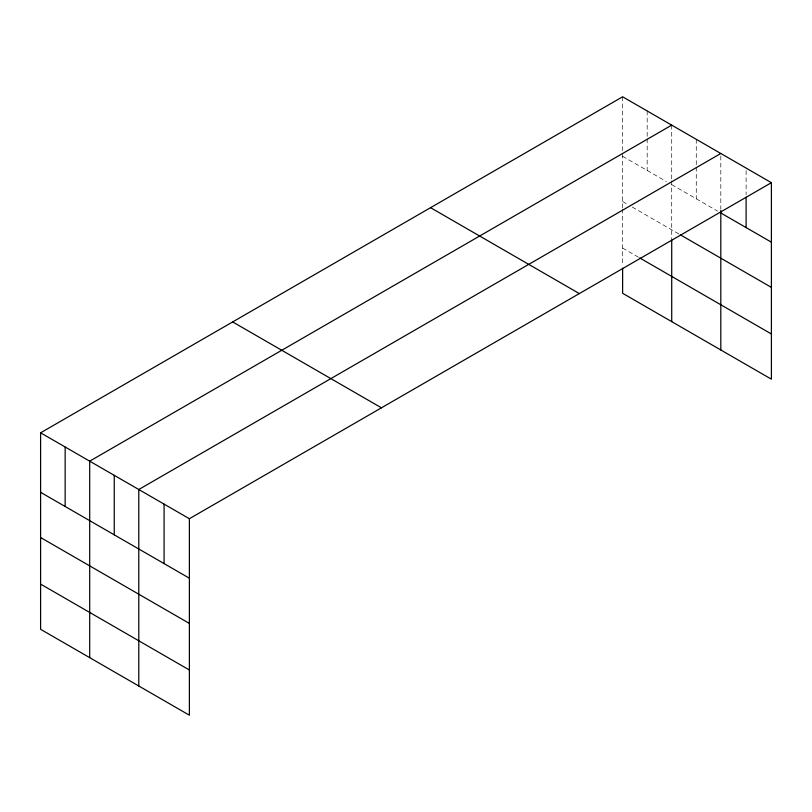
<?xml version="1.0" encoding="UTF-8"?>
<svg xmlns="http://www.w3.org/2000/svg" width="812" height="812" viewBox="0 0 812 812"><rect width="100%" height="100%" fill="white"/><g stroke="black" fill="none" stroke-linecap="round" stroke-linejoin="round"><path stroke-width="0.61" stroke-dasharray="4.06 3.04" d="M622.621 207.791L622.621 152.483M671.717 180.832L671.717 238.657M622.621 156.29L666.388 181.553M671.717 184.628L717.615 211.13M622.621 201.498L627.96 204.573M632.233 207.04L679.187 234.15M622.621 248.076L638.638 257.323M746.106 170.611L746.106 194.667M720.812 156.016L720.812 209.181M696.27 139.309L696.27 165.892M696.27 167.16L696.27 198.808M671.717 125.139L671.717 179.564M647.174 110.96L647.174 137.543M647.174 138.811L647.174 170.459M622.621 96.79L622.621 151.225M622.621 209.049L622.621 265.656"/><path stroke-width="1.22" d="M771.4 182.69L622.621 96.79L40.6 432.816L40.6 629.31L189.379 715.21L189.379 518.716L771.4 182.69L771.4 379.184L622.621 293.284L622.621 268.173M720.812 210.44L720.812 349.982M671.717 125.139L89.696 461.165L89.696 657.659M720.812 153.478L138.791 489.504L138.791 686.008M720.812 212.977L771.4 242.179M680.263 234.769L771.4 287.387M639.704 257.932L771.4 333.976M430.553 207.679L579.332 293.579M232.668 321.928L381.447 407.827M40.6 432.816L189.379 518.716M40.6 492.316L189.379 578.205M40.6 537.524L189.379 623.423M40.6 584.102L189.379 670.001M746.106 197.194L746.106 227.583M671.717 239.916L671.717 321.633M164.085 504.11L164.085 563.609M114.248 475.335L114.248 534.834M65.153 446.996L65.153 506.485"/></g></svg>
